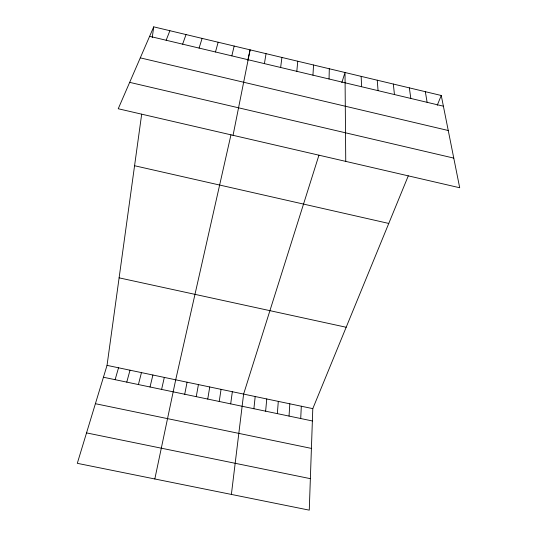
<?xml version="1.0" encoding="UTF-8"?>
<svg xmlns="http://www.w3.org/2000/svg" width="537" height="537" viewBox="0 0 537 537"><rect width="100%" height="100%" fill="white"/><g stroke="black" fill="none" stroke-linecap="round" stroke-linejoin="round"><path stroke-width="0.81" d="M329.053 78.993L329.302 68.763M408.288 175.841L312.796 408.637L309.265 510.15L77.301 463.324L107.038 365.368L141.681 114.159M300.713 418.524L301.317 406.22M312.957 75.167L313.548 65.004M289.04 416.081L289.819 403.804M277.347 413.638L278.3 401.381M296.82 71.327L297.753 61.231M265.634 411.181L266.761 398.957M253.894 408.724L255.196 396.521M231.38 494.429L243.61 394.091L318.951 155.173M280.636 67.481L281.918 57.452M230.688 403.871L232.346 391.721M152.246 37.543L153.723 26.85L441.253 95.485L459.699 187.749L118.234 108.749L153.723 26.85M219.23 401.475L221.063 389.345M264.412 63.621L266.043 53.66M207.745 399.072L209.752 386.969M196.247 396.662L198.428 384.586M184.721 394.252L187.077 382.196M233.058 135.311L250.121 49.86L247.779 60.258M154.824 478.977L175.706 379.807L230.964 134.814M161.603 389.412L164.315 377.41M231.836 55.868L234.159 46.048M150.018 386.989L152.904 375.014M138.405 384.559L141.466 372.604M126.766 382.122L130.014 370.194M215.478 51.982L218.156 42.228M115.113 379.686L118.536 367.785M199.079 48.082L202.113 38.402M341.827 82.624L345.016 72.515L345.747 161.382M182.64 44.168L186.024 34.563M166.155 40.248L169.893 30.71M437.225 105.312L441.253 95.485M86.538 432.896L310.359 478.662M95.398 403.696L311.413 448.408M103.433 377.236L312.366 420.961M107.038 365.368L312.796 408.637M119.107 277.844L346.177 327.255M134.572 165.732L388.761 223.439M129.672 82.356L453.772 158.106M140.291 57.855L448.254 130.511M149.622 36.315L443.394 106.192M425.324 91.679L427.123 102.319M409.348 87.867L410.812 98.439M393.326 84.047L394.447 94.552M377.269 80.214L378.048 90.646M361.166 76.368L361.596 86.732"/></g></svg>
